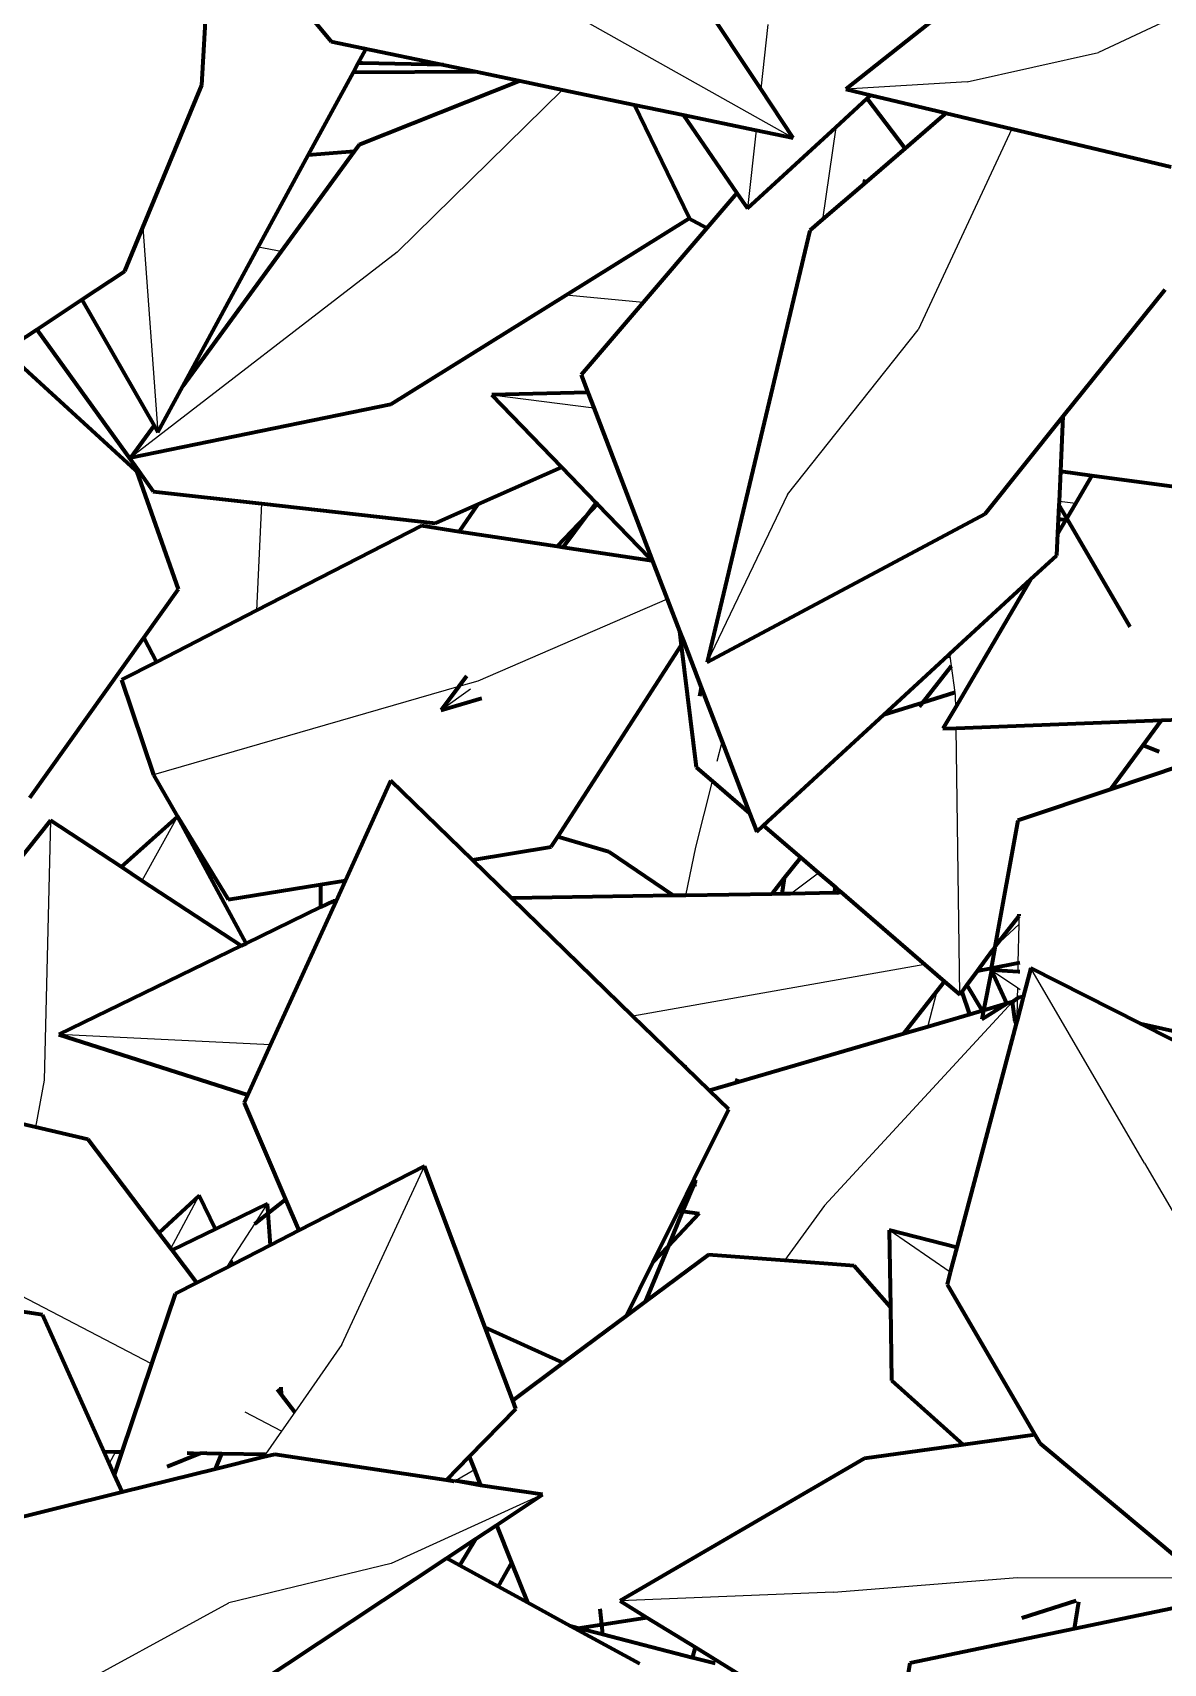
# Model space of a CAD drawing. Header units: millimetres. Extents: x 4307 to 31003, y 2809 to 20009.
# Drawn here: x 7263.4 to 7308.4, y 7876.2 to 7941.1 of the extents above; entities that cross this region are included whole.
import ezdxf

# ---------------------------------------------------------------- set-up
doc = ezdxf.new("R2010")
doc.units = ezdxf.units.MM
doc.layers.add('ProfileEdges', color=7, linetype='Continuous')

msp = doc.modelspace()

# ---------------------------------------------------------------- linework, layer by layer
for p, q in [((7279.733, 7944.756), (7293.678, 7936.921)), ((7310.184, 7942.369), (7305.824, 7940.321)), ((7292.67, 7941.426), (7292.387, 7938.871)), ((7300.606, 7939.153), (7305.824, 7940.321)), ((7300.606, 7939.153), (7295.772, 7938.855)), ((7284.5, 7938.837), (7277.928, 7932.381)), ((7299.524, 7937.701), (7299.665, 7937.925)), ((7292.205, 7937.229), (7291.86, 7934.111)), ((7295.37, 7937.336), (7294.843, 7933.669)), ((7302.382, 7937.276), (7298.652, 7929.279)), ((7267.808, 7933.36), (7268.401, 7925.22)), ((7273.307, 7932.402), (7272.397, 7932.576)), ((7277.928, 7932.381), (7267.319, 7924.208)), ((7287.711, 7930.377), (7284.637, 7930.663)), ((7293.446, 7922.739), (7298.652, 7929.279)), ((7281.682, 7926.696), (7285.742, 7926.181)), ((7293.446, 7922.739), (7290.261, 7916.066)), ((7272.527, 7922.375), (7272.327, 7918.115)), ((7304.906, 7922.376), (7304.269, 7922.452)), ((7288.046, 7920.191), (7287.963, 7920.105)), ((7288.667, 7918.576), (7281.135, 7915.314)), ((7299.921, 7916.308), (7299.91, 7916.389)), ((7299.975, 7915.916), (7299.921, 7916.308)), ((7300.119, 7914.854), (7299.975, 7915.916)), ((7280.369, 7915.093), (7268.228, 7911.579)), ((7280.838, 7914.994), (7279.668, 7914.155)), ((7281.135, 7915.314), (7280.369, 7915.093)), ((7300.142, 7914.685), (7300.119, 7914.854)), ((7300.147, 7914.291), (7300.142, 7914.685)), ((7300.311, 7902.837), (7300.16, 7913.443)), ((7290.659, 7912.119), (7290.853, 7912.89)), ((7289.803, 7908.703), (7290.462, 7911.331)), ((7264.131, 7909.763), (7263.875, 7899.435)), ((7269.188, 7909.923), (7267.769, 7907.369)), ((7289.411, 7906.786), (7289.803, 7908.703)), ((7293.568, 7906.853), (7294.69, 7907.684)), ((7295.442, 7907.036), (7295.43, 7906.883)), ((7302.672, 7905.641), (7302.664, 7905.979)), ((7301.706, 7904.737), (7302.672, 7905.641)), ((7302.63, 7904.101), (7302.672, 7905.641)), ((7298.922, 7904.035), (7287.3, 7901.987)), ((7302.623, 7903.745), (7302.63, 7904.101)), ((7307.658, 7896.135), (7303.138, 7903.889)), ((7301.568, 7903.81), (7302.611, 7903.107)), ((7299.03, 7901.562), (7299.41, 7902.989)), ((7302.587, 7901.815), (7302.604, 7902.693)), ((7302.604, 7902.693), (7302.611, 7903.107)), ((7302.611, 7903.107), (7302.708, 7903.041)), ((7302.401, 7902.546), (7294.927, 7894.445)), ((7272.882, 7900.847), (7264.456, 7901.247)), ((7289.419, 7900.027), (7289.393, 7899.95)), ((7263.875, 7899.435), (7263.53, 7897.562)), ((7307.658, 7896.135), (7311.147, 7890.129)), ((7275.719, 7888.917), (7279.012, 7896.009)), ((7289.8, 7895.473), (7289.744, 7895.513)), ((7268.912, 7892.743), (7270.042, 7894.849)), ((7289.827, 7895.21), (7289.773, 7895.408)), ((7272.253, 7893.716), (7272.765, 7894.509)), ((7294.927, 7894.445), (7293.334, 7892.261)), ((7271.308, 7892.252), (7272.253, 7893.716)), ((7299.93, 7891.803), (7297.503, 7893.472)), ((7271.13, 7891.975), (7271.308, 7892.252)), ((7268.152, 7888.153), (7261.073, 7891.834)), ((7275.719, 7888.917), (7273.845, 7886.228)), ((7273.316, 7885.469), (7271.868, 7886.221)), ((7273.845, 7886.228), (7273.316, 7885.469)), ((7273.316, 7885.469), (7272.682, 7884.559)), ((7266.717, 7884.65), (7266.459, 7884.191)), ((7272.682, 7884.559), (7272.593, 7884.431)), ((7280.995, 7883.936), (7280.241, 7883.5)), ((7283.703, 7882.946), (7277.689, 7880.208)), ((7277.689, 7880.208), (7271.218, 7878.644)), ((7295.281, 7879.066), (7302.606, 7879.656)), ((7302.606, 7879.656), (7314.536, 7879.625)), ((7261.989, 7873.605), (7271.218, 7878.644)), ((7295.281, 7879.066), (7286.798, 7878.718))]:
    msp.add_line(p, q)
at = {"layer": 'ProfileEdges', "lineweight": 211}
for p, q in [((7270.146, 7939.015), (7270.532, 7945.578)), ((7272.962, 7943.575), (7275.291, 7940.76)), ((7292.387, 7938.871), (7290.013, 7942.456)), ((7300.282, 7942.434), (7295.772, 7938.855)), ((7275.291, 7940.76), (7276.572, 7940.493)), ((7276.371, 7939.891), (7276.658, 7940.42)), ((7276.658, 7940.42), (7276.572, 7940.493)), ((7276.572, 7940.493), (7279.771, 7939.825)), ((7276.179, 7939.536), (7276.371, 7939.891)), ((7276.179, 7939.536), (7281.056, 7939.556)), ((7276.548, 7939.897), (7276.371, 7939.891)), ((7279.771, 7939.825), (7276.548, 7939.897)), ((7279.771, 7939.825), (7281.056, 7939.556)), ((7281.056, 7939.556), (7282.819, 7939.189)), ((7267.808, 7933.36), (7270.146, 7939.015)), ((7274.386, 7936.238), (7276.179, 7939.536)), ((7282.819, 7939.189), (7276.403, 7936.639)), ((7282.819, 7939.189), (7284.5, 7938.837)), ((7284.5, 7938.837), (7287.363, 7938.24)), ((7293.678, 7936.921), (7292.387, 7938.871)), ((7295.37, 7937.336), (7296.619, 7938.484)), ((7295.772, 7938.855), (7296.765, 7938.618)), ((7296.619, 7938.484), (7296.765, 7938.618)), ((7298.13, 7936.501), (7296.619, 7938.484)), ((7296.765, 7938.618), (7299.665, 7937.925)), ((7289.553, 7933.723), (7287.363, 7938.24)), ((7287.363, 7938.24), (7289.303, 7937.835)), ((7289.303, 7937.835), (7291.442, 7934.719)), ((7289.303, 7937.835), (7292.205, 7937.229)), ((7299.524, 7937.701), (7298.13, 7936.501)), ((7299.758, 7937.903), (7299.524, 7937.701)), ((7299.665, 7937.925), (7299.758, 7937.903)), ((7299.758, 7937.903), (7302.382, 7937.276)), ((7291.86, 7934.111), (7295.37, 7937.336)), ((7292.205, 7937.229), (7293.678, 7936.921)), ((7302.382, 7937.276), (7308.716, 7935.764)), ((7276.216, 7936.383), (7273.307, 7932.402)), ((7276.216, 7936.383), (7274.386, 7936.238)), ((7276.403, 7936.639), (7276.216, 7936.383)), ((7298.13, 7936.501), (7296.485, 7935.083)), ((7272.397, 7932.576), (7274.386, 7936.238)), ((7296.485, 7935.083), (7294.843, 7933.669)), ((7296.534, 7935.268), (7296.485, 7935.083)), ((7291.442, 7934.719), (7290.244, 7933.325)), ((7291.442, 7934.719), (7291.86, 7934.111)), ((7284.637, 7930.663), (7289.523, 7933.72)), ((7289.523, 7933.72), (7289.553, 7933.723)), ((7290.244, 7933.325), (7289.523, 7933.72)), ((7267.089, 7931.621), (7267.808, 7933.36)), ((7290.244, 7933.325), (7287.711, 7930.377)), ((7294.335, 7933.231), (7290.261, 7916.066)), ((7294.843, 7933.669), (7294.335, 7933.231)), ((7269.394, 7927.047), (7272.397, 7932.576)), ((7273.307, 7932.402), (7269.394, 7927.047)), ((7265.373, 7930.486), (7267.089, 7931.621)), ((7263.585, 7929.304), (7265.373, 7930.486)), ((7265.373, 7930.486), (7268.25, 7925.482)), ((7277.674, 7926.328), (7284.637, 7930.663)), ((7304.424, 7925.844), (7308.484, 7930.893)), ((7287.711, 7930.377), (7285.236, 7927.497)), ((7262.307, 7928.459), (7263.585, 7929.304)), ((7263.585, 7929.304), (7267.545, 7923.789)), ((7267.507, 7923.696), (7262.307, 7928.459)), ((7285.236, 7927.497), (7285.505, 7926.798)), ((7268.401, 7925.22), (7269.394, 7927.047)), ((7285.505, 7926.798), (7281.682, 7926.696)), ((7281.682, 7926.696), (7284.468, 7923.823)), ((7285.505, 7926.798), (7285.742, 7926.181)), ((7267.319, 7924.208), (7277.674, 7926.328)), ((7285.742, 7926.181), (7288.046, 7920.191)), ((7268.25, 7925.482), (7267.319, 7924.208)), ((7268.25, 7925.482), (7268.401, 7925.22)), ((7301.311, 7921.971), (7304.424, 7925.844)), ((7304.324, 7923.656), (7304.424, 7925.844)), ((7267.545, 7923.789), (7267.507, 7923.696)), ((7267.576, 7923.633), (7267.507, 7923.696)), ((7267.545, 7923.789), (7268.212, 7922.859)), ((7269.226, 7918.97), (7267.576, 7923.633)), ((7281.15, 7922.351), (7284.468, 7923.823)), ((7284.468, 7923.823), (7285.84, 7922.408)), ((7304.269, 7922.452), (7304.324, 7923.656)), ((7304.324, 7923.656), (7305.562, 7923.489)), ((7305.562, 7923.489), (7304.906, 7922.376)), ((7305.562, 7923.489), (7310.176, 7922.867)), ((7268.212, 7922.859), (7272.527, 7922.375)), ((7272.527, 7922.375), (7279.452, 7921.599)), ((7279.452, 7921.599), (7281.15, 7922.351)), ((7280.383, 7921.255), (7281.15, 7922.351)), ((7285.84, 7922.408), (7285.436, 7921.868)), ((7285.895, 7922.351), (7285.436, 7921.868)), ((7285.84, 7922.408), (7285.895, 7922.351)), ((7285.895, 7922.351), (7287.964, 7920.218)), ((7304.236, 7921.753), (7304.262, 7922.314)), ((7304.262, 7922.314), (7304.269, 7922.452)), ((7304.565, 7921.796), (7304.262, 7922.314)), ((7304.906, 7922.376), (7304.565, 7921.796)), ((7278.885, 7921.483), (7272.327, 7918.115)), ((7280.383, 7921.255), (7278.885, 7921.483)), ((7285.436, 7921.868), (7284.291, 7920.662)), ((7285.436, 7921.868), (7284.51, 7920.629)), ((7290.261, 7916.066), (7301.311, 7921.971)), ((7304.211, 7921.194), (7304.236, 7921.753)), ((7304.514, 7921.71), (7304.211, 7921.194)), ((7304.514, 7921.71), (7304.236, 7921.753)), ((7304.565, 7921.796), (7304.514, 7921.71)), ((7307.09, 7917.472), (7304.565, 7921.796)), ((7284.291, 7920.662), (7280.383, 7921.255)), ((7304.17, 7920.311), (7304.211, 7921.194)), ((7284.51, 7920.629), (7284.291, 7920.662)), ((7287.963, 7920.105), (7284.51, 7920.629)), ((7288.086, 7920.086), (7287.963, 7920.105)), ((7287.964, 7920.218), (7288.046, 7920.191)), ((7288.046, 7920.191), (7288.086, 7920.086)), ((7303.124, 7919.348), (7304.17, 7920.311)), ((7288.086, 7920.086), (7288.667, 7918.576)), ((7267.848, 7917.037), (7269.226, 7918.97)), ((7299.91, 7916.389), (7303.124, 7919.348)), ((7303.124, 7919.348), (7300.147, 7914.291)), ((7288.667, 7918.576), (7289.156, 7917.302)), ((7272.327, 7918.115), (7268.345, 7916.07)), ((7263.304, 7910.668), (7267.848, 7917.037)), ((7267.848, 7917.037), (7268.345, 7916.07)), ((7289.156, 7917.302), (7289.226, 7916.727)), ((7289.156, 7917.302), (7289.321, 7916.874)), ((7289.226, 7916.727), (7289.321, 7916.874)), ((7289.321, 7916.874), (7290.02, 7915.055)), ((7284.316, 7909.12), (7289.226, 7916.727)), ((7289.226, 7916.727), (7289.813, 7911.89)), ((7297.284, 7913.971), (7299.848, 7916.332)), ((7299.848, 7916.332), (7299.91, 7916.389)), ((7299.848, 7916.332), (7299.921, 7916.308)), ((7268.345, 7916.07), (7266.957, 7915.358)), ((7298.82, 7914.45), (7299.975, 7915.916)), ((7266.957, 7915.358), (7268.228, 7911.579)), ((7280.369, 7915.093), (7279.668, 7914.155)), ((7280.682, 7915.511), (7280.369, 7915.093)), ((7290.02, 7915.055), (7289.948, 7914.717)), ((7290.02, 7915.055), (7290.853, 7912.89)), ((7279.668, 7914.155), (7281.29, 7914.632)), ((7298.82, 7914.45), (7297.284, 7913.971)), ((7298.698, 7914.294), (7298.82, 7914.45)), ((7300.119, 7914.854), (7298.82, 7914.45)), ((7300.147, 7914.291), (7299.637, 7913.423)), ((7292.503, 7909.57), (7297.284, 7913.971)), ((7300.16, 7913.443), (7308.33, 7913.757)), ((7307.597, 7912.759), (7308.33, 7913.757)), ((7308.33, 7913.757), (7309.09, 7913.787)), ((7299.637, 7913.423), (7300.16, 7913.443)), ((7290.853, 7912.89), (7291.943, 7910.053)), ((7306.308, 7911.003), (7307.597, 7912.759)), ((7307.597, 7912.759), (7308.243, 7912.504)), ((7289.813, 7911.89), (7290.462, 7911.331)), ((7309.185, 7911.966), (7306.308, 7911.003)), ((7268.228, 7911.579), (7269.188, 7909.923)), ((7277.674, 7911.354), (7275.861, 7907.378)), ((7280.915, 7908.201), (7277.674, 7911.354)), ((7290.462, 7911.331), (7291.943, 7910.053)), ((7306.308, 7911.003), (7302.614, 7909.767)), ((7264.131, 7909.763), (7260.932, 7905.753)), ((7266.936, 7907.918), (7264.131, 7909.763)), ((7269.188, 7909.923), (7266.936, 7907.918)), ((7271.913, 7904.875), (7269.188, 7909.923)), ((7269.188, 7909.923), (7271.192, 7906.619)), ((7291.943, 7910.053), (7292.227, 7909.316)), ((7302.614, 7909.767), (7301.706, 7904.737)), ((7284.052, 7908.711), (7284.316, 7909.12)), ((7286.342, 7908.518), (7284.316, 7909.12)), ((7292.227, 7909.316), (7292.503, 7909.57)), ((7292.503, 7909.57), (7293.978, 7908.298)), ((7280.915, 7908.201), (7284.052, 7908.711)), ((7288.903, 7906.778), (7286.342, 7908.518)), ((7267.769, 7907.369), (7266.936, 7907.918)), ((7282.483, 7906.674), (7280.915, 7908.201)), ((7293.323, 7907.466), (7293.978, 7908.298)), ((7293.978, 7908.298), (7294.69, 7907.684)), ((7271.711, 7904.776), (7267.769, 7907.369)), ((7271.192, 7906.619), (7274.876, 7907.218)), ((7274.876, 7907.218), (7275.861, 7907.378)), ((7274.876, 7907.218), (7274.876, 7906.316)), ((7275.861, 7907.378), (7275.488, 7906.561)), ((7292.831, 7906.841), (7293.323, 7907.466)), ((7293.323, 7907.466), (7293.22, 7906.847)), ((7294.69, 7907.684), (7295.343, 7907.122)), ((7295.343, 7907.122), (7295.303, 7906.881)), ((7295.343, 7907.122), (7295.442, 7907.036)), ((7275.488, 7906.561), (7272.882, 7900.847)), ((7275.378, 7906.56), (7274.876, 7906.316)), ((7275.488, 7906.561), (7275.378, 7906.56)), ((7288.903, 7906.778), (7282.483, 7906.674)), ((7287.3, 7901.987), (7282.483, 7906.674)), ((7289.411, 7906.786), (7288.903, 7906.778)), ((7292.831, 7906.841), (7289.411, 7906.786)), ((7293.22, 7906.847), (7292.831, 7906.841)), ((7293.568, 7906.853), (7293.22, 7906.847)), ((7295.303, 7906.881), (7293.568, 7906.853)), ((7295.43, 7906.883), (7295.303, 7906.881)), ((7295.43, 7906.883), (7295.571, 7906.924)), ((7295.442, 7907.036), (7295.571, 7906.924)), ((7295.571, 7906.924), (7298.922, 7904.035)), ((7274.876, 7906.316), (7271.913, 7904.875)), ((7301.706, 7904.737), (7302.664, 7905.979)), ((7302.664, 7905.979), (7302.666, 7906.044)), ((7271.711, 7904.776), (7264.456, 7901.247)), ((7271.913, 7904.875), (7271.711, 7904.776)), ((7301.011, 7903.791), (7301.621, 7904.62)), ((7301.699, 7904.696), (7301.554, 7903.895)), ((7301.621, 7904.62), (7301.699, 7904.696)), ((7301.699, 7904.696), (7301.706, 7904.737)), ((7298.922, 7904.035), (7299.702, 7903.361)), ((7301.011, 7903.791), (7301.554, 7903.895)), ((7301.554, 7903.895), (7302.63, 7904.101)), ((7301.554, 7903.895), (7301.568, 7903.81)), ((7302.63, 7904.101), (7302.693, 7904.113)), ((7303.138, 7903.889), (7302.83, 7902.731)), ((7307.488, 7901.687), (7303.138, 7903.889)), ((7299.41, 7902.989), (7299.702, 7903.361)), ((7299.702, 7903.361), (7300.311, 7902.837)), ((7300.587, 7903.213), (7301.011, 7903.791)), ((7301.568, 7903.81), (7301.25, 7902.211)), ((7301.568, 7903.81), (7302.179, 7902.482)), ((7302.623, 7903.745), (7301.568, 7903.81)), ((7302.698, 7903.74), (7302.623, 7903.745)), ((7298.067, 7901.281), (7299.41, 7902.989)), ((7300.311, 7902.837), (7300.396, 7902.953)), ((7300.396, 7902.953), (7300.587, 7903.213)), ((7300.7, 7902.05), (7300.396, 7902.953)), ((7300.587, 7903.213), (7301.194, 7902.194)), ((7302.401, 7902.546), (7302.604, 7902.693)), ((7302.83, 7902.731), (7302.587, 7901.815)), ((7302.604, 7902.693), (7302.712, 7902.757)), ((7302.712, 7902.757), (7302.83, 7902.731)), ((7289.393, 7899.95), (7287.3, 7901.987)), ((7300.7, 7902.05), (7299.03, 7901.562)), ((7301.194, 7902.194), (7300.7, 7902.05)), ((7301.187, 7901.857), (7302.179, 7902.482)), ((7301.25, 7902.211), (7301.187, 7901.857)), ((7301.25, 7902.211), (7301.194, 7902.194)), ((7302.179, 7902.482), (7301.25, 7902.211)), ((7302.401, 7902.546), (7302.179, 7902.482)), ((7302.507, 7901.769), (7302.401, 7902.546)), ((7298.067, 7901.281), (7291.399, 7899.333)), ((7299.03, 7901.562), (7298.067, 7901.281)), ((7302.55, 7901.675), (7300.189, 7892.78)), ((7302.507, 7901.769), (7302.55, 7901.675)), ((7302.587, 7901.815), (7302.55, 7901.675)), ((7307.488, 7901.687), (7315.271, 7899.943)), ((7314.978, 7897.897), (7307.488, 7901.687)), ((7264.456, 7901.247), (7271.974, 7898.855)), ((7272.882, 7900.847), (7271.974, 7898.855)), ((7290.344, 7899.025), (7289.393, 7899.95)), ((7291.399, 7899.333), (7290.344, 7899.025)), ((7291.461, 7899.484), (7291.399, 7899.333)), ((7263.53, 7897.562), (7257.649, 7898.933)), ((7271.974, 7898.855), (7271.828, 7898.535)), ((7291.112, 7898.278), (7290.344, 7899.025)), ((7271.828, 7898.535), (7273.478, 7894.693)), ((7289.744, 7895.513), (7291.112, 7898.278)), ((7265.634, 7897.072), (7263.53, 7897.562)), ((7268.439, 7893.367), (7265.634, 7897.072)), ((7279.012, 7896.009), (7274.012, 7893.45)), ((7281.424, 7889.6), (7279.012, 7896.009)), ((7289.115, 7894.241), (7289.744, 7895.513)), ((7289.773, 7895.408), (7289.8, 7895.473)), ((7270.042, 7894.849), (7268.439, 7893.367)), ((7270.695, 7893.51), (7270.042, 7894.849)), ((7289.773, 7895.408), (7289.28, 7894.219)), ((7272.765, 7894.509), (7270.695, 7893.51)), ((7272.253, 7893.716), (7272.792, 7894.146)), ((7272.792, 7894.146), (7272.765, 7894.509)), ((7272.792, 7894.146), (7273.478, 7894.693)), ((7272.886, 7892.873), (7272.792, 7894.146)), ((7273.478, 7894.693), (7274.012, 7893.45)), ((7288.095, 7892.179), (7289.115, 7894.241)), ((7289.28, 7894.219), (7288.701, 7892.82)), ((7289.115, 7894.241), (7289.28, 7894.219)), ((7289.28, 7894.219), (7289.938, 7894.129)), ((7270.695, 7893.51), (7268.964, 7892.675)), ((7289.938, 7894.129), (7288.701, 7892.82)), ((7268.912, 7892.743), (7268.439, 7893.367)), ((7272.886, 7892.873), (7271.381, 7892.103)), ((7274.012, 7893.45), (7272.886, 7892.873)), ((7300.189, 7892.78), (7297.503, 7893.472)), ((7297.503, 7893.472), (7297.548, 7890.406)), ((7268.964, 7892.675), (7268.912, 7892.743)), ((7269.951, 7891.371), (7268.964, 7892.675)), ((7271.381, 7892.103), (7271.308, 7892.252)), ((7288.701, 7892.82), (7287.786, 7890.613)), ((7290.302, 7892.486), (7287.786, 7890.613)), ((7288.701, 7892.82), (7288.095, 7892.179)), ((7293.334, 7892.261), (7290.302, 7892.486)), ((7296.098, 7892.055), (7293.334, 7892.261)), ((7300.189, 7892.78), (7299.93, 7891.803)), ((7263.806, 7890.093), (7251.612, 7891.968)), ((7271.13, 7891.975), (7269.951, 7891.371)), ((7271.381, 7892.103), (7271.13, 7891.975)), ((7287.049, 7890.064), (7288.095, 7892.179)), ((7297.548, 7890.406), (7296.098, 7892.055)), ((7299.93, 7891.803), (7299.8, 7891.312)), ((7269.089, 7890.93), (7268.152, 7888.153)), ((7269.951, 7891.371), (7269.089, 7890.93)), ((7299.8, 7891.312), (7303.293, 7885.33)), ((7287.786, 7890.613), (7287.049, 7890.064)), ((7297.548, 7890.406), (7297.591, 7887.493)), ((7266.249, 7884.657), (7263.806, 7890.093)), ((7281.424, 7889.6), (7284.526, 7888.185)), ((7282.52, 7886.691), (7281.424, 7889.6)), ((7287.049, 7890.064), (7284.526, 7888.185)), ((7268.152, 7888.153), (7266.97, 7884.646)), ((7284.526, 7888.185), (7282.52, 7886.691)), ((7273.325, 7886.915), (7273.164, 7887.128)), ((7273.325, 7886.915), (7273.302, 7887.225)), ((7297.591, 7887.493), (7300.436, 7884.933)), ((7273.845, 7886.228), (7273.325, 7886.915)), ((7280.786, 7884.46), (7282.642, 7886.365)), ((7282.642, 7886.365), (7282.52, 7886.691)), ((7303.293, 7885.33), (7300.436, 7884.933)), ((7303.293, 7885.33), (7303.491, 7884.992)), ((7266.249, 7884.657), (7266.717, 7884.65)), ((7266.459, 7884.191), (7266.249, 7884.657)), ((7266.97, 7884.646), (7266.663, 7883.737)), ((7266.717, 7884.65), (7266.97, 7884.646)), ((7270.087, 7884.577), (7268.776, 7884.056)), ((7269.563, 7884.607), (7270.087, 7884.577)), ((7270.351, 7884.595), (7270.087, 7884.577)), ((7270.351, 7884.595), (7270.951, 7884.586)), ((7270.693, 7883.96), (7270.951, 7884.586)), ((7272.593, 7884.431), (7270.693, 7883.96)), ((7270.951, 7884.586), (7272.682, 7884.559)), ((7273.054, 7884.546), (7272.593, 7884.431)), ((7279.872, 7883.522), (7273.054, 7884.546)), ((7279.902, 7883.552), (7280.786, 7884.46)), ((7280.786, 7884.46), (7280.995, 7883.936)), ((7300.436, 7884.933), (7296.513, 7884.388)), ((7303.491, 7884.992), (7309.197, 7880.235)), ((7266.663, 7883.737), (7266.459, 7884.191)), ((7270.693, 7883.96), (7266.977, 7883.038)), ((7280.995, 7883.936), (7281.229, 7883.35)), ((7296.513, 7884.388), (7286.798, 7878.718)), ((7266.977, 7883.038), (7266.663, 7883.737)), ((7279.872, 7883.522), (7279.902, 7883.552)), ((7280.194, 7883.473), (7279.872, 7883.522)), ((7280.194, 7883.473), (7279.902, 7883.552)), ((7280.241, 7883.5), (7280.194, 7883.473)), ((7281.229, 7883.35), (7280.241, 7883.5)), ((7281.243, 7883.316), (7280.241, 7883.5)), ((7281.229, 7883.35), (7281.243, 7883.316)), ((7283.703, 7882.946), (7281.243, 7883.316)), ((7266.977, 7883.038), (7261.156, 7881.593)), ((7281.875, 7881.735), (7283.703, 7882.946)), ((7279.889, 7880.42), (7281.064, 7881.198)), ((7280.418, 7880.13), (7281.064, 7881.198)), ((7281.064, 7881.198), (7281.875, 7881.735)), ((7281.875, 7881.735), (7282.476, 7880.231)), ((7272.281, 7875.38), (7279.889, 7880.42)), ((7280.418, 7880.13), (7279.889, 7880.42)), ((7281.941, 7879.295), (7280.418, 7880.13)), ((7282.476, 7880.231), (7281.941, 7879.295)), ((7282.476, 7880.231), (7283.104, 7878.658)), ((7283.104, 7878.658), (7281.941, 7879.295)), ((7314.536, 7879.625), (7304.876, 7877.611)), ((7284.824, 7877.715), (7283.104, 7878.658)), ((7286.798, 7878.718), (7287.858, 7878.064)), ((7304.93, 7878.728), (7302.773, 7878.029)), ((7304.876, 7877.611), (7305.039, 7878.685)), ((7286.059, 7877.786), (7286, 7878.401)), ((7286.059, 7877.786), (7287.858, 7878.064)), ((7287.858, 7878.064), (7289.79, 7876.872)), ((7284.996, 7877.621), (7284.824, 7877.715)), ((7285.116, 7877.64), (7284.824, 7877.715)), ((7284.996, 7877.621), (7285.116, 7877.64)), ((7287.571, 7876.21), (7284.996, 7877.621)), ((7285.116, 7877.64), (7286.059, 7877.786)), ((7286.098, 7877.385), (7285.116, 7877.64)), ((7286.098, 7877.385), (7286.059, 7877.786)), ((7289.673, 7876.458), (7286.098, 7877.385)), ((7304.876, 7877.611), (7298.313, 7876.243)), ((7289.673, 7876.458), (7289.79, 7876.872)), ((7289.79, 7876.872), (7291.951, 7875.538)), ((7290.58, 7876.223), (7289.673, 7876.458)), ((7298.313, 7876.243), (7297.862, 7873.571))]:
    msp.add_line(p, q, dxfattribs=at)

doc.saveas('drawing.dxf')
